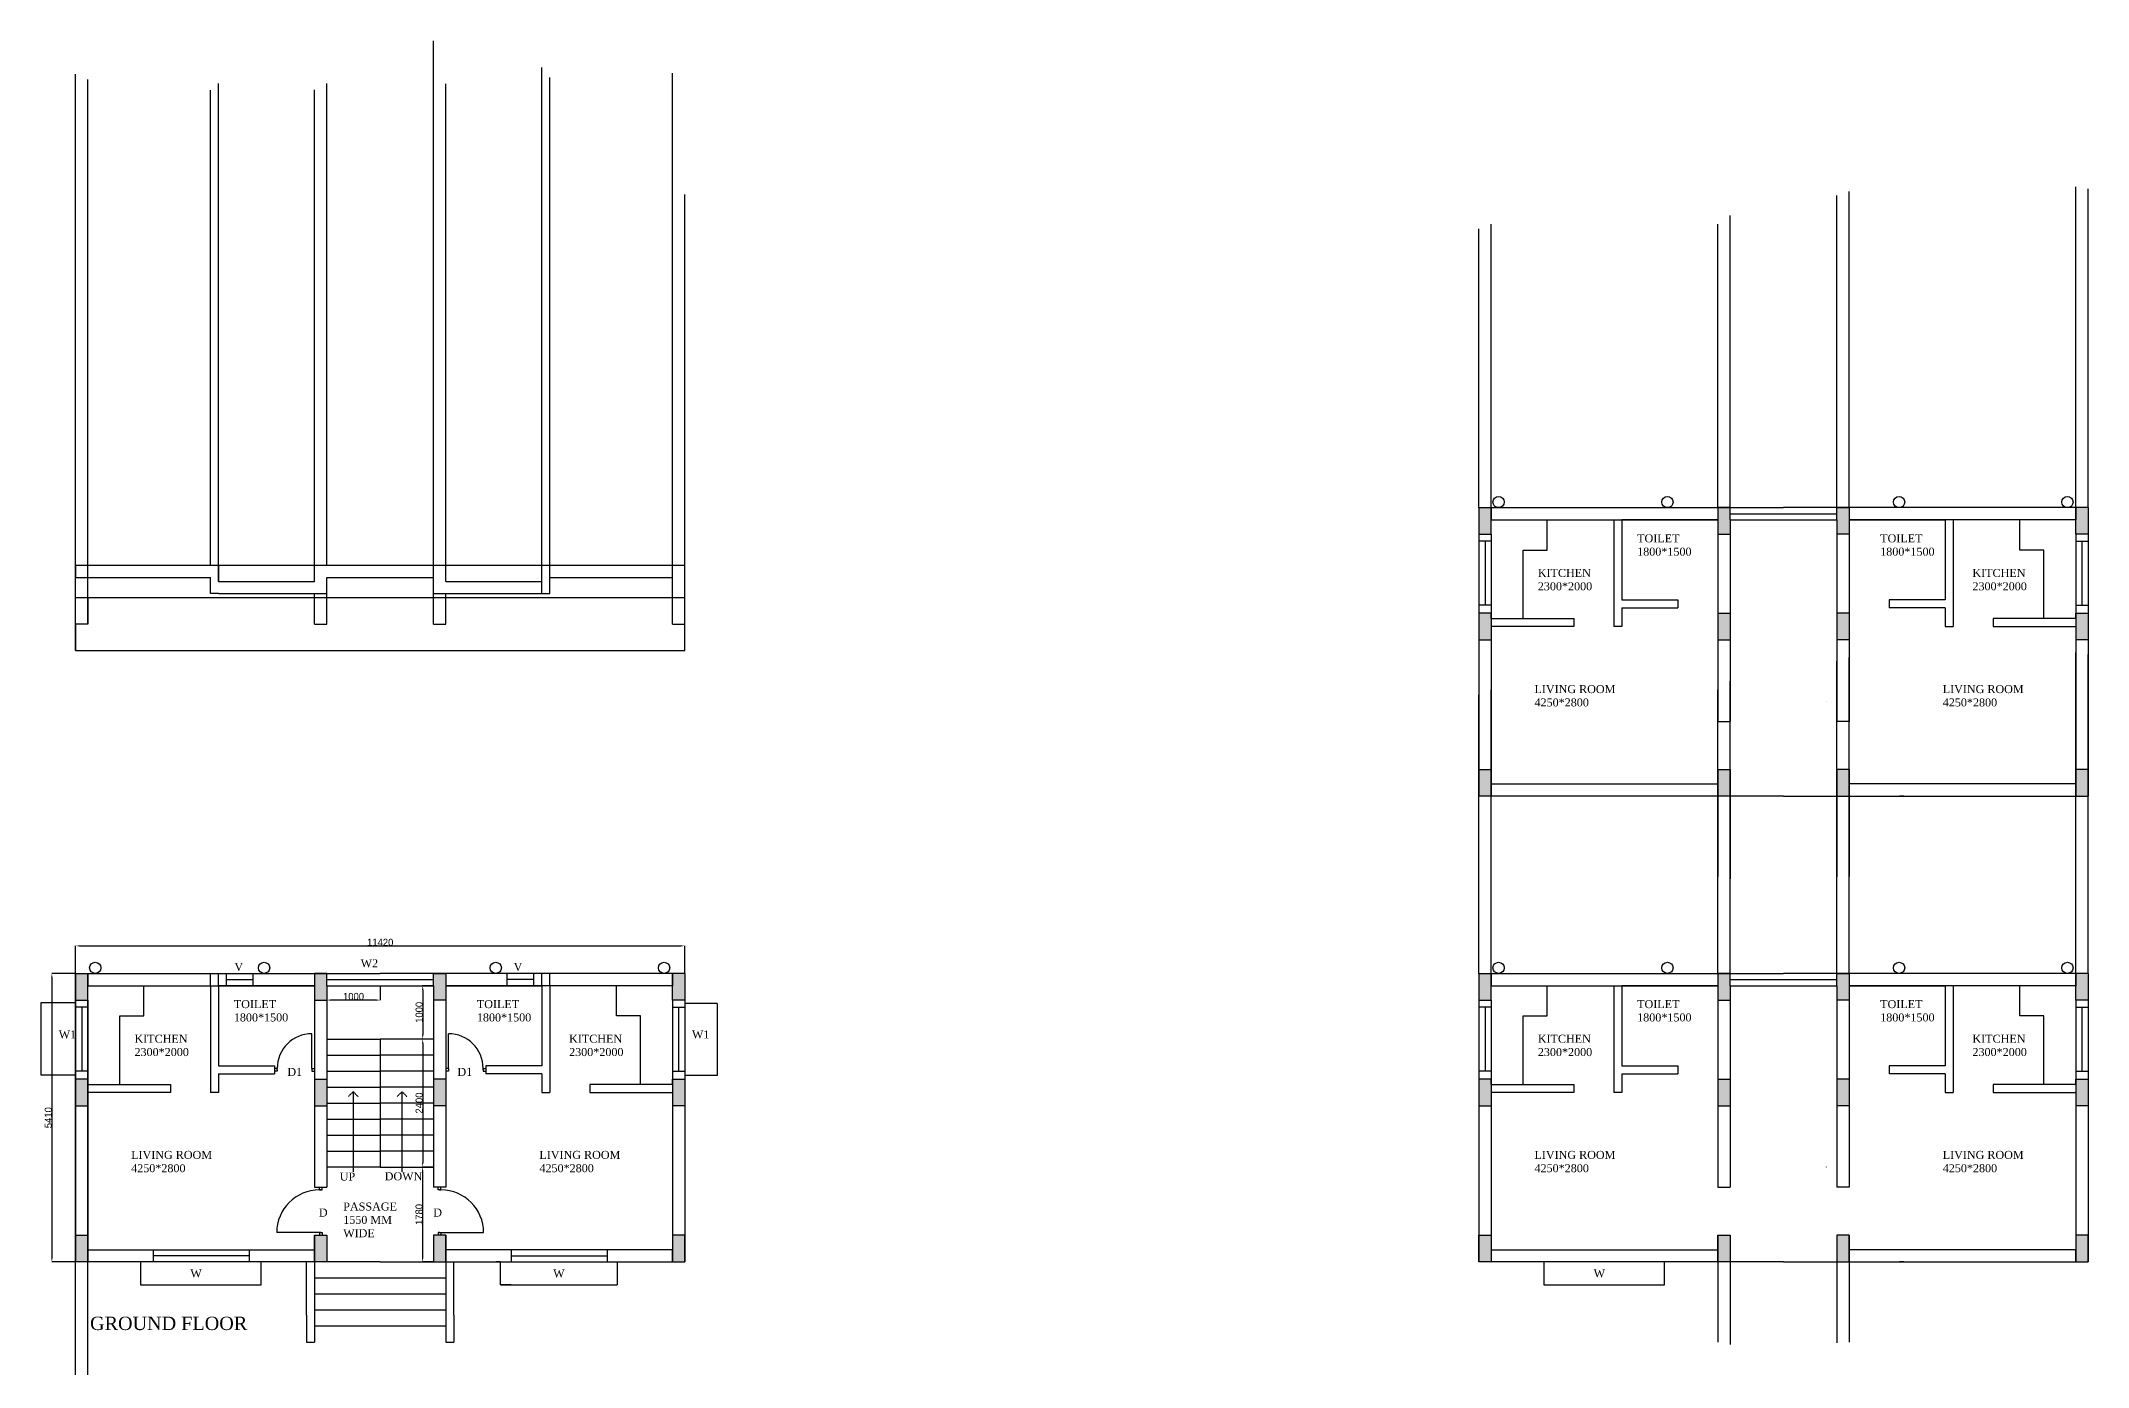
# Model space of a CAD drawing. Header units: millimetres. Extents: x -469 to 37913, y -24558 to 17717.
# Drawn here: x -469 to 37913, y -7147 to 17717 of the extents above; entities that cross this region are included whole.
import ezdxf

# ---------------------------------------------------------------- set-up
doc = ezdxf.new("R2010")
doc.units = ezdxf.units.MM
doc.linetypes.add('ACAD_ISO02W100', pattern=[15, 12, -3])
doc.dimstyles.new('ISO-25', dxfattribs={"dimtxt": 132.5, "dimasz": 82.5, "dimexe": 1.25, "dimexo": 0.625, "dimtad": 1, "dimtxsty": 'Standard', "dimcen": 2.5, "dimadec": 0, "dimazin": 0, "dimtfac": 1, "dimtmove": 0, "dimatfit": 3, "dimfxl": 1, "dimarcsym": 0})

# ---------------------------------------------------------------- blocks, each defined once
blk = doc.blocks.new('*D1')
at = {"color": 0, "lineweight": -2, "transparency": 16777216}
for p, q in [((4892, 3), (4892, -267)), ((5892, 3), (5892, -267)), ((5809, -266), (4974, -266))]:
    blk.add_line(p, q, dxfattribs=at)
at = {"color": 0, "transparency": 16777216}
for points in [[(4974, -252), (4974, -280), (4892, -266)], [(5809, -252), (5809, -280), (5892, -266)]]:
    blk.add_solid(points, dxfattribs=at)
at = {"layer": 'Defpoints', "color": 0, "transparency": 16777216}
for p in [(4892, 4), (5892, 4), (4892, -266)]:
    blk.add_point(p, dxfattribs=at)
at = {"color": 0, "transparency": 16777216, "insert": (5392, -199), "char_height": 132.5, "attachment_point": 5}
blk.add_mtext('1000', dxfattribs=at)
blk = doc.blocks.new('*D2')
at = {"color": 0, "lineweight": -2, "transparency": 16777216}
for p, q in [((6892, -996), (6687, -996)), ((6689, -1079), (6689, -3314)), ((6891, -3396), (6687, -3396))]:
    blk.add_line(p, q, dxfattribs=at)
at = {"color": 0, "transparency": 16777216}
for points in [[(6675, -1079), (6702, -1079), (6689, -996)], [(6675, -3314), (6702, -3314), (6689, -3396)]]:
    blk.add_solid(points, dxfattribs=at)
at = {"layer": 'Defpoints', "color": 0, "transparency": 16777216}
for p in [(6893, -996), (6689, -3396), (6892, -3396)]:
    blk.add_point(p, dxfattribs=at)
at = {"color": 0, "transparency": 16777216, "insert": (6622, -2196), "char_height": 132.5, "attachment_point": 5, "rotation": 90}
blk.add_mtext('2400', dxfattribs=at)
blk = doc.blocks.new('*D3')
at = {"color": 0, "lineweight": -2, "transparency": 16777216}
for p, q in [((6891, 4), (6688, 4)), ((6689, -79), (6689, -914)), ((6891, -996), (6688, -996))]:
    blk.add_line(p, q, dxfattribs=at)
at = {"color": 0, "transparency": 16777216}
for points in [[(6675, -79), (6703, -79), (6689, 4)], [(6675, -914), (6703, -914), (6689, -996)]]:
    blk.add_solid(points, dxfattribs=at)
at = {"layer": 'Defpoints', "color": 0, "transparency": 16777216}
for p in [(6892, 4), (6689, -996), (6892, -996)]:
    blk.add_point(p, dxfattribs=at)
at = {"color": 0, "transparency": 16777216, "insert": (6622, -496), "char_height": 132.5, "attachment_point": 5, "rotation": 90}
blk.add_mtext('1000', dxfattribs=at)
blk = doc.blocks.new('*D4')
at = {"color": 0, "lineweight": -2, "transparency": 16777216}
for p, q in [((6891, -3396), (6686, -3396)), ((6687, -3479), (6687, -5094)), ((6891, -5176), (6686, -5176))]:
    blk.add_line(p, q, dxfattribs=at)
at = {"color": 0, "transparency": 16777216}
for points in [[(6674, -3479), (6701, -3479), (6687, -3396)], [(6674, -5094), (6701, -5094), (6687, -5176)]]:
    blk.add_solid(points, dxfattribs=at)
at = {"layer": 'Defpoints', "color": 0, "transparency": 16777216}
for p in [(6892, -3396), (6687, -5176), (6892, -5176)]:
    blk.add_point(p, dxfattribs=at)
at = {"color": 0, "transparency": 16777216, "insert": (6621, -4286), "char_height": 132.5, "attachment_point": 5, "rotation": 90}
blk.add_mtext('1780', dxfattribs=at)
blk = doc.blocks.new('*D5')
at = {"color": 0, "lineweight": -2, "transparency": 16777216}
for p, q in [((181, 234), (-265, 234)), ((-264, 151), (-264, -5094)), ((181, -5176), (-265, -5176))]:
    blk.add_line(p, q, dxfattribs=at)
at = {"color": 0, "transparency": 16777216}
for points in [[(-277, 151), (-250, 151), (-264, 234)], [(-277, -5094), (-250, -5094), (-264, -5176)]]:
    blk.add_solid(points, dxfattribs=at)
at = {"layer": 'Defpoints', "color": 0, "transparency": 16777216}
for p in [(182, 234), (-264, -5176), (182, -5176)]:
    blk.add_point(p, dxfattribs=at)
at = {"color": 0, "transparency": 16777216, "insert": (-331, -2471), "char_height": 132.5, "attachment_point": 5, "rotation": 90}
blk.add_mtext('5410', dxfattribs=at)
blk = doc.blocks.new('*D6')
at = {"color": 0, "lineweight": -2, "transparency": 16777216}
for p, q in [((182, 234), (182, 751)), ((264, 750), (11519, 750)), ((11602, 234), (11602, 751))]:
    blk.add_line(p, q, dxfattribs=at)
at = {"color": 0, "transparency": 16777216}
for points in [[(264, 763), (264, 736), (182, 750)], [(11519, 763), (11519, 736), (11602, 750)]]:
    blk.add_solid(points, dxfattribs=at)
at = {"layer": 'Defpoints', "color": 0, "transparency": 16777216}
for p in [(11602, 750), (182, 234), (11602, 234)]:
    blk.add_point(p, dxfattribs=at)
at = {"color": 0, "transparency": 16777216, "insert": (5892, 816), "char_height": 132.5, "attachment_point": 5}
blk.add_mtext('11420', dxfattribs=at)

msp = doc.modelspace()

# ---------------------------------------------------------------- hatches: boundary and pattern name
at = {"true_color": 0xf1eb1f}
h = msp.add_hatch(color=2, dxfattribs=at)
h.dxf.hatch_style = 1
h.paths.add_polyline_path([(26722.77, 8967.109), (26492.77, 8967.109), (26492.77, 8467.109), (26722.77, 8467.109), (26722.77, 8487.109)])
h.paths.add_polyline_path([(26722.77, 6987.109), (26492.77, 6987.109), (26492.77, 6487.109), (26722.77, 6487.109)])
h.paths.add_polyline_path([(26722.77, 4057.109), (26492.77, 4057.109), (26492.77, 3557.109), (26722.77, 3557.109)])
h.paths.add_polyline_path([(31202.77, 8737.109), (31202.77, 8967.109), (30972.77, 8967.109), (30972.77, 8467.109), (31202.77, 8467.109)])
h.paths.add_polyline_path([(31202.77, 6987.109), (30972.77, 6987.109), (30972.77, 6487.109), (31202.77, 6487.109)])
h.paths.add_polyline_path([(31202.77, 4057.109), (30972.77, 4057.109), (30972.77, 3557.109), (31202.77, 3557.109)])
h.paths.add_polyline_path([(33432.77, 8967.109), (33202.77, 8967.109), (33202.77, 8737.109), (33202.77, 8467.109), (33432.77, 8467.109)])
h.paths.add_polyline_path([(33432.77, 6987.109), (33202.77, 6987.109), (33202.77, 6487.109), (33432.77, 6487.109)])
h.paths.add_polyline_path([(33432.77, 4057.109), (33202.77, 4057.109), (33202.77, 3557.109), (33432.77, 3557.109)])
h.paths.add_polyline_path([(37912.77, 8967.109), (37682.77, 8967.109), (37682.77, 8737.109), (37682.77, 8467.109), (37912.77, 8467.109)])
h.paths.add_polyline_path([(37912.77, 6987.109), (37682.77, 6987.109), (37682.77, 6887.109), (37682.77, 6487.109), (37912.77, 6487.109)])
h = msp.add_hatch(color=2, dxfattribs=at)
h.dxf.hatch_style = 1
h.paths.add_polyline_path([(37912.77, 4057.109), (37682.77, 4057.109), (37682.77, 3557.109), (37912.77, 3557.109)])
h = msp.add_hatch(color=2, dxfattribs=at)
h.dxf.hatch_style = 1
h.paths.add_polyline_path([(411.538, 233.753), (181.538, 233.753), (181.538, -266.247), (411.538, -266.247), (411.538, -246.247)])
h.paths.add_polyline_path([(411.538, -1746.247), (181.538, -1746.247), (181.538, -2246.247), (411.538, -2246.247)])
h.paths.add_polyline_path([(411.538, -4676.247), (181.538, -4676.247), (181.538, -5176.247), (411.538, -5176.247)])
h.paths.add_polyline_path([(4891.538, 3.753), (4891.538, 233.753), (4661.538, 233.753), (4661.538, -266.247), (4891.538, -266.247)])
h.paths.add_polyline_path([(4891.538, -1746.247), (4661.538, -1746.247), (4661.538, -2246.247), (4891.538, -2246.247)])
h.paths.add_polyline_path([(4891.538, -4676.247), (4661.538, -4676.247), (4661.538, -5176.247), (4891.538, -5176.247)])
h.paths.add_polyline_path([(7121.538, 233.753), (6891.538, 233.753), (6891.538, 3.753), (6891.538, -266.247), (7121.538, -266.247)])
h.paths.add_polyline_path([(7121.538, -1746.247), (6891.538, -1746.247), (6891.538, -2246.247), (7121.538, -2246.247)])
h.paths.add_polyline_path([(7121.538, -4676.247), (6891.538, -4676.247), (6891.538, -5176.247), (7121.538, -5176.247)])
h.paths.add_polyline_path([(11601.538, 233.753), (11371.538, 233.753), (11371.538, 3.753), (11371.538, -266.247), (11601.538, -266.247)])
h.paths.add_polyline_path([(11601.538, -1746.247), (11371.538, -1746.247), (11371.538, -1846.247), (11371.538, -2246.247), (11601.538, -2246.247)])
h = msp.add_hatch(color=2, dxfattribs=at)
h.dxf.hatch_style = 1
h.paths.add_polyline_path([(26722.77, 233.753), (26492.77, 233.753), (26492.77, -266.247), (26722.77, -266.247), (26722.77, -246.247)])
h.paths.add_polyline_path([(26722.77, -1746.247), (26492.77, -1746.247), (26492.77, -2246.247), (26722.77, -2246.247)])
h.paths.add_polyline_path([(26722.77, -4676.247), (26492.77, -4676.247), (26492.77, -5176.247), (26722.77, -5176.247)])
h.paths.add_polyline_path([(31202.77, 3.753), (31202.77, 233.753), (30972.77, 233.753), (30972.77, -266.247), (31202.77, -266.247)])
h.paths.add_polyline_path([(31202.77, -1746.247), (30972.77, -1746.247), (30972.77, -2246.247), (31202.77, -2246.247)])
h.paths.add_polyline_path([(31202.77, -4676.247), (30972.77, -4676.247), (30972.77, -5176.247), (31202.77, -5176.247)])
h.paths.add_polyline_path([(33432.77, 233.753), (33202.77, 233.753), (33202.77, 3.753), (33202.77, -266.247), (33432.77, -266.247)])
h.paths.add_polyline_path([(33432.77, -1746.247), (33202.77, -1746.247), (33202.77, -2246.247), (33432.77, -2246.247)])
h.paths.add_polyline_path([(33432.77, -4676.247), (33202.77, -4676.247), (33202.77, -5176.247), (33432.77, -5176.247)])
h.paths.add_polyline_path([(37912.77, 233.753), (37682.77, 233.753), (37682.77, 3.753), (37682.77, -266.247), (37912.77, -266.247)])
h.paths.add_polyline_path([(37912.77, -1746.247), (37682.77, -1746.247), (37682.77, -1846.247), (37682.77, -2246.247), (37912.77, -2246.247)])
h = msp.add_hatch(color=2, dxfattribs=at)
h.dxf.hatch_style = 1
h.paths.add_polyline_path([(11601.538, -4676.247), (11371.538, -4676.247), (11371.538, -5176.247), (11601.538, -5176.247)])
h = msp.add_hatch(color=2, dxfattribs=at)
h.dxf.hatch_style = 1
h.paths.add_polyline_path([(37912.77, -4676.247), (37682.77, -4676.247), (37682.77, -5176.247), (37912.77, -5176.247)])

# ---------------------------------------------------------------- linework, layer by layer
for p, q in [((6891.538, 6784.161), (6891.538, 17717.419)), ((181.538, 6287.117), (181.538, 17097.388)), ((411.538, 6784.161), (411.538, 16995.497)), ((2861.538, 7584.161), (2861.538, 16916.817)), ((4891.538, 7884.161), (4891.538, 16916.973)), ((7121.538, 7584.161), (7121.538, 16910.84)), ((8921.538, 7354.161), (8921.538, 17222.335)), ((9071.538, 7354.161), (9071.538, 17031.093)), ((11371.538, 6784.161), (11371.538, 17115.732)), ((2711.538, 7884.161), (2711.538, 16792.041)), ((4661.538, 7584.161), (4661.538, 16799.973)), ((37682.77, 8967.109), (37682.77, 14982.271)), ((11601.538, 6287.117), (11601.538, 14837.036)), ((33202.77, 8967.109), (33202.77, 14820.772)), ((33432.77, 8967.109), (33432.77, 14892.55)), ((37912.77, 8967.109), (37912.77, 14946.383)), ((26722.77, 8967.109), (26722.77, 14282.441)), ((30972.77, 8967.109), (30972.77, 14282.441)), ((31202.77, 8967.109), (31202.77, 14443.94)), ((26492.77, 8967.109), (26492.77, 14192.719)), ((26492.77, 8967.109), (26492.77, 3557.109)), ((26492.77, 8967.109), (32202.77, 8967.109)), ((26492.77, 8967.109), (26492.77, 8467.109)), ((26722.77, 8467.109), (26722.77, 8967.109)), ((26722.77, 8967.109), (26722.77, 8737.109)), ((31202.77, 8967.109), (30972.77, 8967.109)), ((30972.77, 8967.109), (30972.77, 8467.109)), ((31202.77, 8737.109), (31202.77, 8967.109)), ((31202.77, 8852.109), (33202.77, 8852.109)), ((37912.77, 8967.109), (32202.77, 8967.109)), ((33202.77, 8737.109), (33202.77, 8967.109)), ((33202.77, 8967.109), (33432.77, 8967.109)), ((33432.77, 8967.109), (33432.77, 8467.109)), ((37682.77, 8467.109), (37682.77, 8967.109)), ((37682.77, 8967.109), (37682.77, 8737.109)), ((37912.77, 8967.109), (37912.77, 3557.109)), ((37912.77, 8967.109), (37912.77, 8467.109)), ((26492.77, 8467.109), (26722.77, 8467.109)), ((26722.77, 8737.109), (30972.77, 8737.109)), ((26722.77, 8737.109), (29022.77, 8737.109)), ((26722.77, 8467.109), (26722.77, 8487.109)), ((26722.77, 8467.109), (26722.77, 4057.109)), ((27772.77, 8169.666), (27772.77, 8737.109)), ((29022.77, 8737.109), (29022.77, 6737.109)), ((29172.77, 8737.109), (29172.77, 7237.109)), ((30972.77, 8737.109), (29172.77, 8737.109)), ((29322.77, 8737.109), (29822.77, 8737.109)), ((30972.77, 8467.109), (31202.77, 8467.109)), ((30972.77, 8467.109), (30972.77, 4957.109)), ((31202.77, 8737.109), (31202.77, 4957.109)), ((31202.77, 8737.109), (31202.77, 7737.109)), ((31202.77, 8737.109), (33202.77, 8737.109)), ((33202.77, 8737.109), (33202.77, 4957.109)), ((33202.77, 8737.109), (33202.77, 7737.109)), ((33432.77, 8467.109), (33202.77, 8467.109)), ((37682.77, 8737.109), (33432.77, 8737.109)), ((33432.77, 8737.109), (35232.77, 8737.109)), ((33432.77, 8467.109), (33432.77, 4957.109)), ((35082.77, 8737.109), (34582.77, 8737.109)), ((35232.77, 8737.109), (35232.77, 7237.109)), ((37682.77, 8737.109), (35382.77, 8737.109)), ((35382.77, 8737.109), (35382.77, 6737.109)), ((36632.77, 8169.666), (36632.77, 8737.109)), ((37682.77, 8467.109), (37682.77, 8487.109)), ((37912.77, 8467.109), (37682.77, 8467.109)), ((37682.77, 8467.109), (37682.77, 4057.109)), ((26722.77, 8337.109), (26492.77, 8337.109)), ((26607.77, 8337.109), (26607.77, 7137.109)), ((27322.77, 6887.109), (27322.77, 8169.666)), ((27322.77, 8169.666), (27772.77, 8169.666)), ((37082.77, 8169.666), (36632.77, 8169.666)), ((37082.77, 6887.109), (37082.77, 8169.666)), ((37682.77, 8337.109), (37912.77, 8337.109)), ((37797.77, 8337.109), (37797.77, 7137.109)), ((11601.538, 7884.161), (181.538, 7884.161)), ((181.538, 7884.161), (181.538, 7654.161)), ((2861.538, 7884.161), (2861.538, 7584.161)), ((11601.538, 7284.161), (11601.538, 7884.161)), ((181.538, 7654.161), (2711.538, 7654.161)), ((2711.538, 7354.161), (2711.538, 7654.161)), ((2861.538, 7354.161), (2711.538, 7354.161)), ((2861.538, 7584.161), (4661.538, 7584.161)), ((2861.538, 7354.161), (4891.538, 7354.161)), ((4661.538, 6784.161), (4661.538, 7354.161)), ((4891.538, 6784.161), (4891.538, 7654.161)), ((4891.538, 7654.161), (6891.538, 7654.161)), ((6891.538, 7354.161), (9071.538, 7354.161)), ((7121.538, 7584.161), (8921.538, 7584.161)), ((7121.538, 6784.161), (7121.538, 7354.161)), ((9071.538, 7654.161), (11371.538, 7654.161)), ((181.538, 7284.161), (11601.538, 7284.161)), ((411.538, 7284.161), (411.538, 6784.161)), ((26722.77, 7137.109), (26492.77, 7137.109)), ((26722.77, 6987.109), (26492.77, 6987.109)), ((26722.77, 6887.109), (26722.77, 6987.109)), ((29172.77, 7237.109), (30222.77, 7237.109)), ((29172.77, 7087.109), (29172.77, 6737.109)), ((29172.77, 7087.109), (30222.77, 7087.109)), ((30222.77, 7237.109), (30222.77, 7087.109)), ((30972.77, 6987.109), (31202.77, 6987.109)), ((33432.77, 6987.109), (33202.77, 6987.109)), ((35232.77, 7237.109), (34182.77, 7237.109)), ((34182.77, 7237.109), (34182.77, 7087.109)), ((35232.77, 7087.109), (34182.77, 7087.109)), ((35232.77, 7087.109), (35232.77, 6737.109)), ((37682.77, 7137.109), (37912.77, 7137.109)), ((37682.77, 6887.109), (37682.77, 6987.109)), ((37682.77, 6987.109), (37912.77, 6987.109)), ((411.538, 6784.161), (181.538, 6784.161)), ((181.538, 6784.161), (181.538, 6287.117)), ((4661.538, 6784.161), (4891.538, 6784.161)), ((6891.538, 6784.161), (7121.538, 6784.161)), ((11371.538, 6784.161), (11601.538, 6784.161)), ((26722.77, 6887.109), (28272.77, 6887.109)), ((28272.77, 6737.109), (26722.77, 6737.109)), ((28272.77, 6887.109), (28272.77, 6737.109)), ((29172.77, 6737.109), (29022.77, 6737.109)), ((35232.77, 6737.109), (35382.77, 6737.109)), ((37682.77, 6887.109), (36132.77, 6887.109)), ((36132.77, 6887.109), (36132.77, 6737.109)), ((36132.77, 6737.109), (37682.77, 6737.109)), ((181.538, 6287.117), (11601.538, 6287.117)), ((26492.77, 6487.109), (26722.77, 6487.109)), ((30972.77, 6487.109), (31202.77, 6487.109)), ((33432.77, 6487.109), (33202.77, 6487.109)), ((33432.77, 233.753), (33432.77, 6159.193)), ((37912.77, 6487.109), (37682.77, 6487.109)), ((37682.77, 233.753), (37682.77, 6248.915)), ((37912.77, 233.753), (37912.77, 6213.026)), ((33202.77, 233.753), (33202.77, 6087.416)), ((26492.77, 233.753), (26492.77, 5459.363)), ((26722.77, 233.753), (26722.77, 5549.085)), ((30972.77, 233.753), (30972.77, 5549.085)), ((31202.77, 233.753), (31202.77, 5710.584)), ((32999.939, 5339.609), (32999.939, 5337.109)), ((30972.77, 4957.109), (31202.77, 4957.109)), ((33432.77, 4957.109), (33202.77, 4957.109)), ((26492.77, 3557.109), (26492.77, 4057.109)), ((26492.77, 4057.109), (26722.77, 4057.109)), ((26722.77, 4057.109), (26722.77, 3557.109)), ((30972.77, 4057.109), (30972.77, 3557.109)), ((30972.77, 3557.109), (30972.77, 4057.109)), ((30972.77, 4057.109), (31202.77, 4057.109)), ((31202.77, 4057.109), (31202.77, 3557.109)), ((33202.77, 4057.109), (33202.77, 3557.109)), ((33432.77, 4057.109), (33202.77, 4057.109)), ((33432.77, 4057.109), (33432.77, 3557.109)), ((33432.77, 3557.109), (33432.77, 4057.109)), ((37912.77, 4057.109), (37682.77, 4057.109)), ((37682.77, 4057.109), (37682.77, 3557.109)), ((37912.77, 3557.109), (37912.77, 4057.109)), ((32202.77, 3557.109), (26492.77, 3557.109)), ((26722.77, 3787.109), (30972.77, 3787.109)), ((30972.77, 3557.109), (30972.77, 2557.109)), ((30972.77, 3557.109), (30972.77, 3257.109)), ((31202.77, 3557.109), (31202.77, 2009.427)), ((32202.77, 3557.109), (37912.77, 3557.109)), ((33202.77, 3557.109), (33202.77, 2042.52)), ((37682.77, 3787.109), (33432.77, 3787.109)), ((33432.77, 3557.109), (33432.77, 2557.109)), ((37682.77, 3557.109), (37682.77, 3787.109)), ((30972.77, 2557.109), (30972.77, 2175.644)), ((33432.77, 2557.109), (33432.77, 2175.644)), ((30972.77, 2175.644), (30972.77, 2050.274)), ((33432.77, 2175.644), (33432.77, 2050.274)), ((181.538, 233.753), (181.538, -5176.247)), ((181.538, 233.753), (5891.538, 233.753)), ((181.538, 233.753), (181.538, -266.247)), ((181.538, -17656.896), (181.538, 233.753)), ((411.538, -266.247), (411.538, 233.753)), ((411.538, 233.753), (411.538, 3.753)), ((411.538, -22566.896), (411.538, 233.753)), ((411.538, 3.753), (4661.538, 3.753)), ((411.538, 3.753), (2711.538, 3.753)), ((1461.538, -563.691), (1461.538, 3.753)), ((2711.538, 3.753), (2711.538, 233.753)), ((2711.538, 3.753), (2711.538, -1996.247)), ((2861.538, 3.753), (2861.538, 233.753)), ((2861.538, 3.753), (2861.538, -1496.247)), ((4661.538, 3.753), (2861.538, 3.753)), ((3011.538, 3.753), (3011.538, 233.753)), ((3011.538, 118.753), (3511.538, 118.753)), ((3011.538, 3.753), (3511.538, 3.753)), ((3511.538, 3.753), (3511.538, 233.753)), ((4891.538, 233.753), (4661.538, 233.753)), ((4661.538, 233.753), (4661.538, -266.247)), ((4891.538, 3.753), (4891.538, 233.753)), ((4891.538, 118.753), (6891.538, 118.753)), ((4891.538, 3.753), (4891.538, -3776.247)), ((4891.538, 3.753), (4891.538, -996.247)), ((4891.538, 3.753), (6891.538, 3.753)), ((11601.538, 233.753), (5891.538, 233.753)), ((6891.538, 3.753), (6891.538, 233.753)), ((6891.538, 233.753), (7121.538, 233.753)), ((6891.538, 3.753), (6891.538, -3776.247)), ((6891.538, 3.753), (6891.538, -996.247)), ((7121.538, 233.753), (7121.538, -266.247)), ((11371.538, 3.753), (7121.538, 3.753)), ((7121.538, 3.753), (8921.538, 3.753)), ((8271.538, 3.753), (8271.538, 233.753)), ((8771.538, 118.753), (8271.538, 118.753)), ((8771.538, 3.753), (8271.538, 3.753)), ((8771.538, 3.753), (8771.538, 233.753)), ((8921.538, 3.753), (8921.538, 233.753)), ((8921.538, 3.753), (8921.538, -1496.247)), ((9071.538, 3.753), (9071.538, 233.753)), ((11371.538, 3.753), (9071.538, 3.753)), ((9071.538, 3.753), (9071.538, -1996.247)), ((10321.538, -563.691), (10321.538, 3.753)), ((11371.538, -266.247), (11371.538, 233.753)), ((11371.538, 233.753), (11371.538, 3.753)), ((11601.538, 233.753), (11601.538, -5176.247)), ((11601.538, 233.753), (11601.538, -266.247)), ((26492.77, 233.753), (26492.77, -5176.247)), ((26492.77, 233.753), (32202.77, 233.753)), ((26492.77, 233.753), (26492.77, -266.247)), ((26722.77, -266.247), (26722.77, 233.753)), ((26722.77, 233.753), (26722.77, 3.753)), ((26722.77, 3.753), (30972.77, 3.753)), ((26722.77, 3.753), (29022.77, 3.753)), ((27772.77, -563.691), (27772.77, 3.753)), ((29022.77, 3.753), (29022.77, -1996.247)), ((29172.77, 3.753), (29172.77, -1496.247)), ((30972.77, 3.753), (29172.77, 3.753)), ((29322.77, 3.753), (29822.77, 3.753)), ((31202.77, 233.753), (30972.77, 233.753)), ((30972.77, 233.753), (30972.77, -266.247)), ((31202.77, 3.753), (31202.77, 233.753)), ((31202.77, 118.753), (33202.77, 118.753)), ((31202.77, 3.753), (31202.77, -3776.247)), ((31202.77, 3.753), (31202.77, -996.247)), ((31202.77, 3.753), (33202.77, 3.753)), ((37912.77, 233.753), (32202.77, 233.753)), ((33202.77, 3.753), (33202.77, 233.753)), ((33202.77, 233.753), (33432.77, 233.753)), ((33202.77, 3.753), (33202.77, -3776.247)), ((33202.77, 3.753), (33202.77, -996.247)), ((33432.77, 233.753), (33432.77, -266.247)), ((37682.77, 3.753), (33432.77, 3.753)), ((33432.77, 3.753), (35232.77, 3.753)), ((35082.77, 3.753), (34582.77, 3.753)), ((35232.77, 3.753), (35232.77, -1496.247)), ((37682.77, 3.753), (35382.77, 3.753)), ((35382.77, 3.753), (35382.77, -1996.247)), ((36632.77, -563.691), (36632.77, 3.753)), ((37682.77, -266.247), (37682.77, 233.753)), ((37682.77, 233.753), (37682.77, 3.753)), ((37912.77, 233.753), (37912.77, -5176.247)), ((37912.77, 233.753), (37912.77, -266.247)), ((181.538, -266.247), (411.538, -266.247)), ((411.538, -266.247), (411.538, -246.247)), ((411.538, -266.247), (411.538, -4676.247)), ((4661.538, -266.247), (4891.538, -266.247)), ((4661.538, -266.247), (4661.538, -3776.247)), ((7121.538, -266.247), (6891.538, -266.247)), ((7121.538, -266.247), (7121.538, -3776.247)), ((11371.538, -266.247), (11371.538, -246.247)), ((11601.538, -266.247), (11371.538, -266.247)), ((11371.538, -266.247), (11371.538, -4676.247)), ((26492.77, -266.247), (26722.77, -266.247)), ((26722.77, -266.247), (26722.77, -246.247)), ((26722.77, -266.247), (26722.77, -4676.247)), ((30972.77, -266.247), (31202.77, -266.247)), ((30972.77, -266.247), (30972.77, -3776.247)), ((33432.77, -266.247), (33202.77, -266.247)), ((33432.77, -266.247), (33432.77, -3776.247)), ((37682.77, -266.247), (37682.77, -246.247)), ((37912.77, -266.247), (37682.77, -266.247)), ((37682.77, -266.247), (37682.77, -4676.247)), ((411.538, -396.247), (181.538, -396.247)), ((296.538, -396.247), (296.538, -1596.247)), ((1011.538, -1846.247), (1011.538, -563.691)), ((1011.538, -563.691), (1461.538, -563.691)), ((10771.538, -563.691), (10321.538, -563.691)), ((10771.538, -1846.247), (10771.538, -563.691)), ((11371.538, -396.247), (11601.538, -396.247)), ((11486.538, -396.247), (11486.538, -1596.247)), ((26722.77, -396.247), (26492.77, -396.247)), ((26607.77, -396.247), (26607.77, -1596.247)), ((27322.77, -1846.247), (27322.77, -563.691)), ((27322.77, -563.691), (27772.77, -563.691)), ((37082.77, -563.691), (36632.77, -563.691)), ((37082.77, -1846.247), (37082.77, -563.691)), ((37682.77, -396.247), (37912.77, -396.247)), ((37797.77, -396.247), (37797.77, -1596.247)), ((4611.538, -1546.247), (4611.538, -896.247)), ((4891.538, -996.247), (5891.538, -996.247)), ((6891.538, -996.247), (5891.538, -996.247)), ((5891.538, -996.247), (5891.538, -3396.247)), ((5891.538, -996.247), (5891.538, -3396.247)), ((7171.538, -1546.247), (7171.538, -896.247)), ((2861.538, -1496.247), (3911.538, -1496.247)), ((3911.538, -1496.247), (3911.538, -1646.247)), ((4891.538, -1296.247), (5891.538, -1296.247)), ((6891.538, -1296.247), (5891.538, -1296.247)), ((8921.538, -1496.247), (7871.538, -1496.247)), ((7871.538, -1496.247), (7871.538, -1646.247)), ((29172.77, -1496.247), (30222.77, -1496.247)), ((30222.77, -1496.247), (30222.77, -1646.247)), ((35232.77, -1496.247), (34182.77, -1496.247)), ((34182.77, -1496.247), (34182.77, -1646.247)), ((411.538, -1596.247), (181.538, -1596.247)), ((411.538, -1746.247), (181.538, -1746.247)), ((411.538, -1846.247), (411.538, -1746.247)), ((411.538, -1846.247), (1961.538, -1846.247)), ((1961.538, -1846.247), (1961.538, -1996.247)), ((2861.538, -1646.247), (3911.538, -1646.247)), ((2861.538, -1646.247), (2861.538, -1996.247)), ((3961.538, -1546.247), (3911.538, -1546.247)), ((3961.538, -1596.247), (3911.538, -1596.247)), ((3961.538, -1571.247), (3961.538, -1546.247)), ((3961.538, -1571.247), (3961.538, -1596.247)), ((4611.538, -1546.247), (4661.538, -1546.247)), ((4611.538, -1546.247), (4611.538, -1596.247)), ((4611.538, -1596.247), (4661.538, -1596.247)), ((4661.538, -1746.247), (4891.538, -1746.247)), ((4891.538, -1596.247), (5891.538, -1596.247)), ((4891.538, -1896.247), (5891.538, -1896.247)), ((6891.538, -1596.247), (5891.538, -1596.247)), ((6891.538, -1896.247), (5891.538, -1896.247)), ((7121.538, -1746.247), (6891.538, -1746.247)), ((7171.538, -1546.247), (7121.538, -1546.247)), ((7171.538, -1596.247), (7121.538, -1596.247)), ((7171.538, -1546.247), (7171.538, -1596.247)), ((7821.538, -1571.247), (7821.538, -1546.247)), ((7821.538, -1546.247), (7871.538, -1546.247)), ((7821.538, -1571.247), (7821.538, -1596.247)), ((7821.538, -1596.247), (7871.538, -1596.247)), ((8921.538, -1646.247), (7871.538, -1646.247)), ((8921.538, -1646.247), (8921.538, -1996.247)), ((11371.538, -1846.247), (9821.538, -1846.247)), ((9821.538, -1846.247), (9821.538, -1996.247)), ((11371.538, -1596.247), (11601.538, -1596.247)), ((11371.538, -1846.247), (11371.538, -1746.247)), ((11371.538, -1746.247), (11601.538, -1746.247)), ((26722.77, -1596.247), (26492.77, -1596.247)), ((26722.77, -1746.247), (26492.77, -1746.247)), ((26722.77, -1846.247), (26722.77, -1746.247)), ((26722.77, -1846.247), (28272.77, -1846.247)), ((28272.77, -1846.247), (28272.77, -1996.247)), ((29172.77, -1646.247), (29172.77, -1996.247)), ((29172.77, -1646.247), (30222.77, -1646.247)), ((30972.77, -1746.247), (31202.77, -1746.247)), ((33432.77, -1746.247), (33202.77, -1746.247)), ((35232.77, -1646.247), (34182.77, -1646.247)), ((35232.77, -1646.247), (35232.77, -1996.247)), ((37682.77, -1846.247), (36132.77, -1846.247)), ((36132.77, -1846.247), (36132.77, -1996.247)), ((37682.77, -1596.247), (37912.77, -1596.247)), ((37682.77, -1846.247), (37682.77, -1746.247)), ((37682.77, -1746.247), (37912.77, -1746.247)), ((181.538, -2246.247), (411.538, -2246.247)), ((1961.538, -1996.247), (411.538, -1996.247)), ((2861.538, -1996.247), (2711.538, -1996.247)), ((4661.538, -2246.247), (4891.538, -2246.247)), ((4891.538, -2196.247), (5891.538, -2196.247)), ((4891.538, -2196.247), (5891.538, -2196.247)), ((6891.538, -2196.247), (5891.538, -2196.247)), ((6891.538, -2196.247), (5891.538, -2196.247)), ((7121.538, -2246.247), (6891.538, -2246.247)), ((8921.538, -1996.247), (9071.538, -1996.247)), ((9821.538, -1996.247), (11371.538, -1996.247)), ((11601.538, -2246.247), (11371.538, -2246.247)), ((26492.77, -2246.247), (26722.77, -2246.247)), ((28272.77, -1996.247), (26722.77, -1996.247)), ((29172.77, -1996.247), (29022.77, -1996.247)), ((30972.77, -2246.247), (31202.77, -2246.247)), ((33432.77, -2246.247), (33202.77, -2246.247)), ((35232.77, -1996.247), (35382.77, -1996.247)), ((36132.77, -1996.247), (37682.77, -1996.247)), ((37912.77, -2246.247), (37682.77, -2246.247)), ((4891.538, -2496.247), (5891.538, -2496.247)), ((6891.538, -2496.247), (5891.538, -2496.247)), ((4891.538, -2796.247), (5891.538, -2796.247)), ((6891.538, -2796.247), (5891.538, -2796.247)), ((4891.538, -3096.247), (5891.538, -3096.247)), ((5891.538, -3396.247), (4891.538, -3396.247)), ((6891.538, -3096.247), (5891.538, -3096.247)), ((5891.538, -3396.247), (6891.538, -3396.247)), ((6688.707, -3393.747), (6688.707, -3396.247)), ((32999.939, -3393.747), (32999.939, -3396.247)), ((4661.538, -3776.247), (4891.538, -3776.247)), ((4751.538, -3826.247), (4751.538, -3776.247)), ((4776.538, -3826.247), (4751.538, -3826.247)), ((4751.538, -3826.247), (4776.538, -3826.247)), ((4776.538, -3826.247), (4801.538, -3826.247)), ((4801.538, -3826.247), (4801.538, -3776.247)), ((7121.538, -3776.247), (6891.538, -3776.247)), ((6981.538, -3826.247), (6981.538, -3776.247)), ((7006.538, -3826.247), (6981.538, -3826.247)), ((7006.538, -3826.247), (7031.538, -3826.247)), ((7031.538, -3826.247), (7006.538, -3826.247)), ((7031.538, -3826.247), (7031.538, -3776.247)), ((30972.77, -3776.247), (31202.77, -3776.247)), ((33432.77, -3776.247), (33202.77, -3776.247)), ((181.538, -5176.247), (181.538, -4676.247)), ((181.538, -4676.247), (411.538, -4676.247)), ((411.538, -4676.247), (411.538, -5176.247)), ((411.538, -4946.247), (4661.538, -4946.247)), ((1636.538, -4946.247), (1636.538, -5176.247)), ((3436.538, -4946.247), (3436.538, -5176.247)), ((4751.538, -4626.247), (3951.538, -4626.247)), ((4661.538, -5176.247), (4661.538, -4676.247)), ((4661.538, -4676.247), (4891.538, -4676.247)), ((4661.538, -4676.247), (4661.538, -5176.247)), ((4776.538, -4626.247), (4751.538, -4626.247)), ((4751.538, -4626.247), (4751.538, -4676.247)), ((4776.538, -4626.247), (4801.538, -4626.247)), ((4801.538, -4626.247), (4801.538, -4676.247)), ((4891.538, -4676.247), (4891.538, -5176.247)), ((6891.538, -4676.247), (6891.538, -5176.247)), ((7121.538, -4676.247), (6891.538, -4676.247)), ((7006.538, -4626.247), (6981.538, -4626.247)), ((6981.538, -4626.247), (6981.538, -4676.247)), ((7006.538, -4626.247), (7031.538, -4626.247)), ((7031.538, -4626.247), (7031.538, -4676.247)), ((7031.538, -4626.247), (7831.538, -4626.247)), ((7121.538, -4676.247), (7121.538, -5176.247)), ((7121.538, -5176.247), (7121.538, -4676.247)), ((11371.538, -4946.247), (7121.538, -4946.247)), ((8346.538, -4946.247), (8346.538, -5176.247)), ((10146.538, -4946.247), (10146.538, -5176.247)), ((11601.538, -4676.247), (11371.538, -4676.247)), ((11371.538, -4676.247), (11371.538, -5176.247)), ((11371.538, -5176.247), (11371.538, -4946.247)), ((11601.538, -5176.247), (11601.538, -4676.247)), ((26492.77, -5176.247), (26492.77, -4676.247)), ((26492.77, -4676.247), (26722.77, -4676.247)), ((26722.77, -4676.247), (26722.77, -5176.247)), ((26722.77, -4946.247), (30972.77, -4946.247)), ((30972.77, -4676.247), (30972.77, -5176.247)), ((30972.77, -5176.247), (30972.77, -4676.247)), ((30972.77, -4676.247), (31202.77, -4676.247)), ((31202.77, -4676.247), (31202.77, -5176.247)), ((33202.77, -4676.247), (33202.77, -5176.247)), ((33432.77, -4676.247), (33202.77, -4676.247)), ((33432.77, -4676.247), (33432.77, -5176.247)), ((33432.77, -5176.247), (33432.77, -4676.247)), ((37682.77, -4946.247), (33432.77, -4946.247)), ((37912.77, -4676.247), (37682.77, -4676.247)), ((37682.77, -4676.247), (37682.77, -5176.247)), ((37682.77, -5176.247), (37682.77, -4946.247)), ((37912.77, -5176.247), (37912.77, -4676.247)), ((5891.538, -5176.247), (181.538, -5176.247)), ((3436.538, -5061.247), (1636.538, -5061.247)), ((4511.538, -6176.247), (4511.538, -5176.247)), ((4661.538, -5176.247), (4661.538, -6176.247)), ((4661.538, -5176.247), (4661.538, -5476.247)), ((5891.538, -5176.247), (11601.538, -5176.247)), ((7121.538, -5176.247), (7121.538, -6176.247)), ((7271.538, -6176.247), (7271.538, -5176.247)), ((8346.538, -5061.247), (10146.538, -5061.247)), ((32202.77, -5176.247), (26492.77, -5176.247)), ((30972.77, -5176.247), (30972.77, -6176.247)), ((30972.77, -5176.247), (30972.77, -5476.247)), ((31202.77, -5176.247), (31202.77, -6723.929)), ((32202.77, -5176.247), (37912.77, -5176.247)), ((33202.77, -5176.247), (33202.77, -6690.836)), ((33432.77, -5176.247), (33432.77, -6176.247)), ((4661.538, -5476.247), (7121.538, -5476.247)), ((4661.538, -5776.247), (7121.538, -5776.247)), ((4661.538, -6076.247), (7121.538, -6076.247)), ((4511.538, -6176.247), (4511.538, -6557.712)), ((4661.538, -6176.247), (4661.538, -6557.712)), ((4661.538, -6376.247), (7121.538, -6376.247)), ((7121.538, -6176.247), (7121.538, -6557.712)), ((7271.538, -6176.247), (7271.538, -6557.712)), ((30972.77, -6176.247), (30972.77, -6557.712)), ((33432.77, -6176.247), (33432.77, -6557.712)), ((4511.538, -6557.712), (4511.538, -6683.082)), ((4511.538, -6683.082), (4661.538, -6683.082)), ((4661.538, -6557.712), (4661.538, -6683.082)), ((7121.538, -6557.712), (7121.538, -6683.082)), ((7121.538, -6683.082), (7271.538, -6683.082)), ((7271.538, -6557.712), (7271.538, -6683.082)), ((30972.77, -6557.712), (30972.77, -6683.082)), ((33432.77, -6557.712), (33432.77, -6683.082))]:
    msp.add_line(p, q)
at = {"linetype": 'ACAD_ISO02W100'}
for p, q in [((27947.77, 3557.109), (27710.098, 3557.109)), ((34456.497, 3557.109), (34378.248, 3557.109)), ((36457.77, 3557.109), (36643.378, 3557.109)), ((181.538, -318.715), (-468.897, -318.715)), ((-468.897, -318.715), (-468.897, -1666.512)), ((12211.476, -330.857), (11601.538, -330.857)), ((12211.476, -330.857), (12211.476, -1677.575)), ((-468.897, -1666.512), (181.538, -1666.512)), ((12211.476, -1677.575), (11601.538, -1677.575)), ((5388.189, -1983.831), (5294.971, -2071.256)), ((5388.189, -3487.32), (5388.189, -1983.831)), ((5388.189, -1983.831), (5475.963, -2077.192)), ((6304.039, -1983.831), (6210.821, -2071.256)), ((6304.039, -3487.32), (6304.039, -1983.831)), ((6304.039, -1983.831), (6391.813, -2077.192)), ((1636.538, -5176.247), (1398.866, -5176.247)), ((1398.866, -5176.247), (1398.866, -5606.019)), ((3659.913, -5606.019), (3659.913, -5176.247)), ((8145.265, -5176.247), (8067.016, -5176.247)), ((8145.265, -5606.019), (8145.265, -5176.247)), ((10146.538, -5176.247), (10332.146, -5176.247)), ((10332.146, -5176.247), (10332.146, -5606.019)), ((27947.77, -5176.247), (27710.098, -5176.247)), ((27710.098, -5176.247), (27710.098, -5606.019)), ((29971.145, -5606.019), (29971.145, -5176.247)), ((34456.497, -5176.247), (34378.248, -5176.247)), ((36457.77, -5176.247), (36643.378, -5176.247)), ((1398.866, -5606.019), (3659.913, -5606.019)), ((8346.538, -5606.019), (8145.265, -5606.019)), ((8145.265, -5606.019), (10332.146, -5606.019)), ((27710.098, -5606.019), (29971.145, -5606.019))]:
    msp.add_line(p, q, dxfattribs=at)
at = {"color": 152, "true_color": 0x2776bb}
for centre in [(26860.249, 9071.945), (30026.94, 9071.945), (34370.764, 9071.945), (37526.568, 9071.945), (549.017, 338.589), (3715.708, 338.589), (8059.532, 338.589), (11215.336, 338.589), (26860.249, 338.589), (30026.94, 338.589), (34370.764, 338.589), (37526.568, 338.589)]:
    msp.add_circle(centre, 105, dxfattribs=at)
for centre, radius, start, end in [((4611.538, -1546.247), 650, 90, 180), ((7171.538, -1546.247), 650, 360, 90), ((4751.538, -4626.247), 800, 90, 180), ((7031.538, -4626.247), 800, 360, 90)]:
    msp.add_arc(centre, radius, start, end)

# ---------------------------------------------------------------- texts
at = {"attachment_point": 1}
for s, width, insert, char_height in [('\\pxr2;{\\fTimes New Roman TUR|b0|i0|c0|p18;TOILET^J1800*1500}', 1800, (29459.022, 8467.109), 150), ('\\pxr2;{\\fTimes New Roman TUR|b0|i0|c0|p18;TOILET^J1800*1500}', 1800, (34015.819, 8467.109), 150), ('{\\fTimes New Roman TUR|b0|i0|c0|p18;KITCHEN^J2300*2000}', 1239.04395, (27596.329, 7817.918), 150), ('{\\fTimes New Roman TUR|b0|i0|c0|p18;KITCHEN^J2300*2000}', 1239.04395, (35745.081, 7817.918), 150), ('{\\fTimes New Roman TUR|b0|i0|c0|p18;LIVING ROOM^J4250*2800}', 2792.67458, (27533.643, 5640.129), 150), ('{\\fTimes New Roman TUR|b0|i0|c0|p18;LIVING ROOM^J4250*2800}', 2792.67458, (35188.408, 5640.129), 150), ('{\\fTimes New Roman TUR|b0|i0|c0|p18;W2}', 675.82894, (5525.218, 499.463), 150), ('\\pxr2;{\\fTimes New Roman TUR|b0|i0|c0|p18;TOILET^J1800*1500}', 1800, (3147.79, -266.247), 150), ('\\pxr2;{\\fTimes New Roman TUR|b0|i0|c0|p18;TOILET^J1800*1500}', 1800, (7704.587, -266.247), 150), ('\\pxr2;{\\fTimes New Roman TUR|b0|i0|c0|p18;TOILET^J1800*1500}', 1800, (29459.022, -266.247), 150), ('\\pxr2;{\\fTimes New Roman TUR|b0|i0|c0|p18;TOILET^J1800*1500}', 1800, (34015.819, -266.247), 150), ('{\\fTimes New Roman TUR|b0|i0|c0|p18;W1}', 239.60143, (-135.436, -834.694), 150), ('{\\fTimes New Roman TUR|b0|i0|c0|p18;KITCHEN^J2300*2000}', 1239.04395, (1285.097, -915.438), 150), ('{\\fTimes New Roman TUR|b0|i0|c0|p18;KITCHEN^J2300*2000}', 1239.04395, (9433.849, -915.438), 150), ('{\\fTimes New Roman TUR|b0|i0|c0|p18;W1}', 239.60143, (11737.955, -834.694), 150), ('{\\fTimes New Roman TUR|b0|i0|c0|p18;KITCHEN^J2300*2000}', 1239.04395, (27596.329, -915.438), 150), ('{\\fTimes New Roman TUR|b0|i0|c0|p18;KITCHEN^J2300*2000}', 1239.04395, (35745.081, -915.438), 150), ('{\\fTimes New Roman TUR|b0|i0|c0|p18;D1}', 512.16177, (4151.376, -1537.342), 150), ('{\\fTimes New Roman TUR|b0|i0|c0|p18;D1}', 512.16177, (7339.841, -1537.342), 150), ('{\\fTimes New Roman TUR|b0|i0|c0|p18;LIVING ROOM^J4250*2800}', 2792.67458, (1222.411, -3093.227), 150), ('{\\fTimes New Roman TUR|b0|i0|c0|p18;LIVING ROOM^J4250*2800}', 2792.67458, (8877.176, -3093.227), 150), ('{\\fTimes New Roman TUR|b0|i0|c0|p18;LIVING ROOM^J4250*2800}', 2792.67458, (27533.643, -3093.227), 150), ('{\\fTimes New Roman TUR|b0|i0|c0|p18;LIVING ROOM^J4250*2800}', 2792.67458, (35188.408, -3093.227), 150), ('{\\fTimes New Roman TUR|b0|i0|c0|p18;UP}', 434.79065, (5133.71, -3500.002), 150), ('{\\fTimes New Roman TUR|b0|i0|c0|p18;DOWN}', 765.46794, (5976.075, -3494.335), 150), ('{\\fTimes New Roman TUR|b0|i0|c0|p18;D}', 344.29431, (4742.467, -4174.575), 150), ('{\\fTimes New Roman TUR|b0|i0|c0|p18;D}', 344.29431, (6887.162, -4174.575), 150), ('{\\fTimes New Roman TUR|b0|i0|c0|p18;W}', 767.51776, (2332.407, -5316.222), 150), ('{\\fTimes New Roman TUR|b0|i0|c0|p18;W}', 767.51776, (9135.281, -5316.222), 150), ('{\\fTimes New Roman TUR|b0|i0|c0|p18;W}', 767.51776, (28643.639, -5316.222), 150), ('{\\fTimes New Roman TUR|b0|i0|c0|p18;GROUND FLOOR}', 3365.63122, (451.479, -6202.231), 250)]:
    msp.add_mtext_dynamic_manual_height_columns(s, width=width, gutter_width=12.5, heights=[0], dxfattribs=dict(at, insert=insert, char_height=char_height))
at = {"linetype": 'ACAD_ISO02W100', "char_height": 150, "attachment_point": 1}
for s, width, insert in [('{\\fTimes New Roman TUR|b0|i0|c0|p18;V}', 517.75944, (3158.441, 432.22)), ('{\\fTimes New Roman TUR|b0|i0|c0|p18;V}', 517.75944, (8393.441, 432.22)), ('{\\fTimes New Roman TUR|b0|i0|c0|p18;PASSAGE ^J1550 MM^JWIDE}', 1473.11698, (5198.351, -4061.786))]:
    msp.add_mtext_dynamic_manual_height_columns(s, width=width, gutter_width=12.5, heights=[0], dxfattribs=dict(at, insert=insert))

# ---------------------------------------------------------------- dimensions: what is measured, and where the dimension line sits
for base, p1, p2, picture, middle in [((11601.538, 749.612), (181.538, 233.753), (11601.538, 233.753), '*D6', (5891.538, 816.487)), ((4891.538, -266.247), (5891.538, 3.753), (4891.538, 3.753), '*D1', (5391.538, -199.372))]:
    dim = msp.add_linear_dim(base=base, p1=p1, p2=p2, dimstyle='ISO-25')
    dim.commit()
    dim.dimension.update_dxf_attribs({"geometry": picture, "text_midpoint": middle})
for base, p1, p2, picture, middle in [((-263.709, -5176.247), (181.538, 233.753), (181.538, -5176.247), '*D5', (-330.584, -2471.247)), ((6689.123, -996.247), (6891.538, 3.753), (6891.538, -996.247), '*D3', (6622.248, -496.247)), ((6688.707, -3396.247), (6892.788, -996.247), (6891.538, -3396.247), '*D2', (6621.832, -2196.247)), ((6687.457, -5176.247), (6891.538, -3396.247), (6891.538, -5176.247), '*D4', (6620.582, -4286.247))]:
    dim = msp.add_linear_dim(base=base, p1=p1, p2=p2, angle=90, dimstyle='ISO-25')
    dim.commit()
    dim.dimension.update_dxf_attribs({"geometry": picture, "text_midpoint": middle})

doc.saveas('drawing.dxf')
